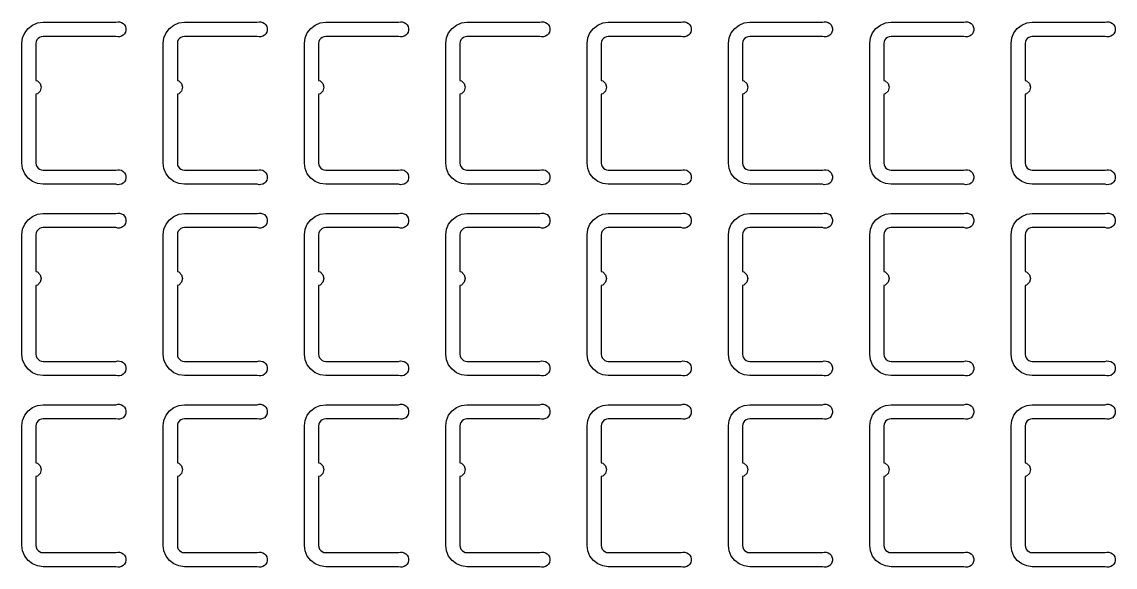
# Model space of a CAD drawing. Extents: x 11 to 212, y 11 to 212.
# Drawn here: x 79.67 to 93.32, y 85.11 to 91.92 of the extents above; entities that cross this region are included whole.
import ezdxf

# ---------------------------------------------------------------- set-up
doc = ezdxf.new("R2010")
doc.units = 0
doc.layers.add('L4', color=7, linetype='continuous')

msp = doc.modelspace()

# ---------------------------------------------------------------- linework, layer by layer
at = {"layer": 'L4'}
for points in [[(80.844, 90.065), (80.867, 90.07), (80.891, 90.069), (80.914, 90.063), (80.935, 90.05), (80.952, 90.033), (80.964, 90.012), (80.97, 89.989), (80.97, 89.964), (80.964, 89.941), (80.952, 89.92), (80.935, 89.903), (80.914, 89.89), (80.891, 89.884), (80.867, 89.883), (80.844, 89.888), (79.935, 89.888), (79.867, 89.897), (79.803, 89.924), (79.748, 89.966), (79.706, 90.021), (79.68, 90.084), (79.671, 90.153), (79.671, 91.647), (79.68, 91.716), (79.706, 91.779), (79.748, 91.834), (79.803, 91.876), (79.867, 91.903), (79.935, 91.912), (80.844, 91.912), (80.867, 91.917), (80.891, 91.916), (80.914, 91.91), (80.935, 91.897), (80.952, 91.88), (80.964, 91.859), (80.97, 91.836), (80.97, 91.811), (80.964, 91.788), (80.952, 91.767), (80.935, 91.75), (80.914, 91.737), (80.891, 91.731), (80.867, 91.73), (80.844, 91.735), (79.935, 91.735), (79.912, 91.732), (79.891, 91.723), (79.873, 91.709), (79.859, 91.691), (79.85, 91.67), (79.847, 91.647), (79.847, 91.186), (79.865, 91.182), (79.899, 91.147), (79.912, 91.1), (79.899, 91.053), (79.865, 91.018), (79.847, 91.014), (79.847, 90.153), (79.85, 90.13), (79.859, 90.109), (79.873, 90.091), (79.891, 90.077), (79.912, 90.068), (79.935, 90.065)], [(82.608, 90.065), (82.632, 90.07), (82.656, 90.069), (82.679, 90.063), (82.7, 90.05), (82.717, 90.033), (82.728, 90.012), (82.735, 89.989), (82.735, 89.964), (82.728, 89.941), (82.717, 89.92), (82.7, 89.903), (82.679, 89.89), (82.656, 89.884), (82.632, 89.883), (82.608, 89.888), (81.7, 89.888), (81.631, 89.897), (81.568, 89.924), (81.513, 89.966), (81.471, 90.021), (81.444, 90.084), (81.435, 90.153), (81.435, 91.647), (81.444, 91.716), (81.471, 91.779), (81.513, 91.834), (81.568, 91.876), (81.631, 91.903), (81.7, 91.912), (82.608, 91.912), (82.632, 91.917), (82.656, 91.916), (82.679, 91.91), (82.7, 91.897), (82.717, 91.88), (82.728, 91.859), (82.735, 91.836), (82.735, 91.811), (82.728, 91.788), (82.717, 91.767), (82.7, 91.75), (82.679, 91.737), (82.656, 91.731), (82.632, 91.73), (82.608, 91.735), (81.7, 91.735), (81.677, 91.732), (81.656, 91.723), (81.638, 91.709), (81.624, 91.691), (81.615, 91.67), (81.612, 91.647), (81.612, 91.186), (81.629, 91.182), (81.664, 91.147), (81.676, 91.1), (81.664, 91.053), (81.629, 91.018), (81.612, 91.014), (81.612, 90.153), (81.615, 90.13), (81.624, 90.109), (81.638, 90.091), (81.656, 90.077), (81.677, 90.068), (81.7, 90.065)], [(84.373, 90.065), (84.397, 90.07), (84.421, 90.069), (84.444, 90.063), (84.464, 90.05), (84.481, 90.033), (84.493, 90.012), (84.499, 89.989), (84.499, 89.964), (84.493, 89.941), (84.481, 89.92), (84.464, 89.903), (84.444, 89.89), (84.421, 89.884), (84.397, 89.883), (84.373, 89.888), (83.465, 89.888), (83.396, 89.897), (83.332, 89.924), (83.278, 89.966), (83.235, 90.021), (83.209, 90.084), (83.2, 90.153), (83.2, 91.647), (83.209, 91.716), (83.235, 91.779), (83.278, 91.834), (83.332, 91.876), (83.396, 91.903), (83.465, 91.912), (84.373, 91.912), (84.397, 91.917), (84.421, 91.916), (84.444, 91.91), (84.464, 91.897), (84.481, 91.88), (84.493, 91.859), (84.499, 91.836), (84.499, 91.811), (84.493, 91.788), (84.481, 91.767), (84.464, 91.75), (84.444, 91.737), (84.421, 91.731), (84.397, 91.73), (84.373, 91.735), (83.465, 91.735), (83.442, 91.732), (83.421, 91.723), (83.402, 91.709), (83.388, 91.691), (83.379, 91.67), (83.376, 91.647), (83.376, 91.186), (83.394, 91.182), (83.429, 91.147), (83.441, 91.1), (83.429, 91.053), (83.394, 91.018), (83.376, 91.014), (83.376, 90.153), (83.379, 90.13), (83.388, 90.109), (83.402, 90.091), (83.421, 90.077), (83.442, 90.068), (83.465, 90.065)], [(86.138, 90.065), (86.161, 90.07), (86.185, 90.069), (86.209, 90.063), (86.229, 90.05), (86.246, 90.033), (86.258, 90.012), (86.264, 89.989), (86.264, 89.964), (86.258, 89.941), (86.246, 89.92), (86.229, 89.903), (86.209, 89.89), (86.185, 89.884), (86.161, 89.883), (86.138, 89.888), (85.229, 89.888), (85.161, 89.897), (85.097, 89.924), (85.042, 89.966), (85, 90.021), (84.974, 90.084), (84.965, 90.153), (84.965, 91.647), (84.974, 91.716), (85, 91.779), (85.042, 91.834), (85.097, 91.876), (85.161, 91.903), (85.229, 91.912), (86.138, 91.912), (86.161, 91.917), (86.185, 91.916), (86.209, 91.91), (86.229, 91.897), (86.246, 91.88), (86.258, 91.859), (86.264, 91.836), (86.264, 91.811), (86.258, 91.788), (86.246, 91.767), (86.229, 91.75), (86.209, 91.737), (86.185, 91.731), (86.161, 91.73), (86.138, 91.735), (85.229, 91.735), (85.207, 91.732), (85.185, 91.723), (85.167, 91.709), (85.153, 91.691), (85.144, 91.67), (85.141, 91.647), (85.141, 91.186), (85.159, 91.182), (85.193, 91.147), (85.206, 91.1), (85.193, 91.053), (85.159, 91.018), (85.141, 91.014), (85.141, 90.153), (85.144, 90.13), (85.153, 90.109), (85.167, 90.091), (85.185, 90.077), (85.207, 90.068), (85.229, 90.065)], [(87.903, 90.065), (87.926, 90.07), (87.95, 90.069), (87.973, 90.063), (87.994, 90.05), (88.011, 90.033), (88.023, 90.012), (88.029, 89.989), (88.029, 89.964), (88.023, 89.941), (88.011, 89.92), (87.994, 89.903), (87.973, 89.89), (87.95, 89.884), (87.926, 89.883), (87.903, 89.888), (86.994, 89.888), (86.926, 89.897), (86.862, 89.924), (86.807, 89.966), (86.765, 90.021), (86.738, 90.084), (86.729, 90.153), (86.729, 91.647), (86.738, 91.716), (86.765, 91.779), (86.807, 91.834), (86.862, 91.876), (86.926, 91.903), (86.994, 91.912), (87.903, 91.912), (87.926, 91.917), (87.95, 91.916), (87.973, 91.91), (87.994, 91.897), (88.011, 91.88), (88.023, 91.859), (88.029, 91.836), (88.029, 91.811), (88.023, 91.788), (88.011, 91.767), (87.994, 91.75), (87.973, 91.737), (87.95, 91.731), (87.926, 91.73), (87.903, 91.735), (86.994, 91.735), (86.971, 91.732), (86.95, 91.723), (86.932, 91.709), (86.918, 91.691), (86.909, 91.67), (86.906, 91.647), (86.906, 91.186), (86.924, 91.182), (86.958, 91.147), (86.971, 91.1), (86.958, 91.053), (86.924, 91.018), (86.906, 91.014), (86.906, 90.153), (86.909, 90.13), (86.918, 90.109), (86.932, 90.091), (86.95, 90.077), (86.971, 90.068), (86.994, 90.065)], [(89.667, 90.065), (89.691, 90.07), (89.715, 90.069), (89.738, 90.063), (89.759, 90.05), (89.775, 90.033), (89.787, 90.012), (89.793, 89.989), (89.793, 89.964), (89.787, 89.941), (89.775, 89.92), (89.759, 89.903), (89.738, 89.89), (89.715, 89.884), (89.691, 89.883), (89.667, 89.888), (88.759, 89.888), (88.69, 89.897), (88.626, 89.924), (88.572, 89.966), (88.53, 90.021), (88.503, 90.084), (88.494, 90.153), (88.494, 91.647), (88.503, 91.716), (88.53, 91.779), (88.572, 91.834), (88.626, 91.876), (88.69, 91.903), (88.759, 91.912), (89.667, 91.912), (89.691, 91.917), (89.715, 91.916), (89.738, 91.91), (89.759, 91.897), (89.775, 91.88), (89.787, 91.859), (89.793, 91.836), (89.793, 91.811), (89.787, 91.788), (89.775, 91.767), (89.759, 91.75), (89.738, 91.737), (89.715, 91.731), (89.691, 91.73), (89.667, 91.735), (88.759, 91.735), (88.736, 91.732), (88.715, 91.723), (88.696, 91.709), (88.682, 91.691), (88.674, 91.67), (88.671, 91.647), (88.671, 91.186), (88.688, 91.182), (88.723, 91.147), (88.735, 91.1), (88.723, 91.053), (88.688, 91.018), (88.671, 91.014), (88.671, 90.153), (88.674, 90.13), (88.682, 90.109), (88.696, 90.091), (88.715, 90.077), (88.736, 90.068), (88.759, 90.065)], [(91.432, 90.065), (91.455, 90.07), (91.48, 90.069), (91.503, 90.063), (91.523, 90.05), (91.54, 90.033), (91.552, 90.012), (91.558, 89.989), (91.558, 89.964), (91.552, 89.941), (91.54, 89.92), (91.523, 89.903), (91.503, 89.89), (91.48, 89.884), (91.455, 89.883), (91.432, 89.888), (90.524, 89.888), (90.455, 89.897), (90.391, 89.924), (90.336, 89.966), (90.294, 90.021), (90.268, 90.084), (90.259, 90.153), (90.259, 91.647), (90.268, 91.716), (90.294, 91.779), (90.336, 91.834), (90.391, 91.876), (90.455, 91.903), (90.524, 91.912), (91.432, 91.912), (91.455, 91.917), (91.48, 91.916), (91.503, 91.91), (91.523, 91.897), (91.54, 91.88), (91.552, 91.859), (91.558, 91.836), (91.558, 91.811), (91.552, 91.788), (91.54, 91.767), (91.523, 91.75), (91.503, 91.737), (91.48, 91.731), (91.455, 91.73), (91.432, 91.735), (90.524, 91.735), (90.501, 91.732), (90.479, 91.723), (90.461, 91.709), (90.447, 91.691), (90.438, 91.67), (90.435, 91.647), (90.435, 91.186), (90.453, 91.182), (90.487, 91.147), (90.5, 91.1), (90.487, 91.053), (90.453, 91.018), (90.435, 91.014), (90.435, 90.153), (90.438, 90.13), (90.447, 90.109), (90.461, 90.091), (90.479, 90.077), (90.501, 90.068), (90.524, 90.065)], [(93.197, 90.065), (93.22, 90.07), (93.244, 90.069), (93.267, 90.063), (93.288, 90.05), (93.305, 90.033), (93.317, 90.012), (93.323, 89.989), (93.323, 89.964), (93.317, 89.941), (93.305, 89.92), (93.288, 89.903), (93.267, 89.89), (93.244, 89.884), (93.22, 89.883), (93.197, 89.888), (92.288, 89.888), (92.22, 89.897), (92.156, 89.924), (92.101, 89.966), (92.059, 90.021), (92.033, 90.084), (92.024, 90.153), (92.024, 91.647), (92.033, 91.716), (92.059, 91.779), (92.101, 91.834), (92.156, 91.876), (92.22, 91.903), (92.288, 91.912), (93.197, 91.912), (93.22, 91.917), (93.244, 91.916), (93.267, 91.91), (93.288, 91.897), (93.305, 91.88), (93.317, 91.859), (93.323, 91.836), (93.323, 91.811), (93.317, 91.788), (93.305, 91.767), (93.288, 91.75), (93.267, 91.737), (93.244, 91.731), (93.22, 91.73), (93.197, 91.735), (92.288, 91.735), (92.265, 91.732), (92.244, 91.723), (92.226, 91.709), (92.212, 91.691), (92.203, 91.67), (92.2, 91.647), (92.2, 91.186), (92.218, 91.182), (92.252, 91.147), (92.265, 91.1), (92.252, 91.053), (92.218, 91.018), (92.2, 91.014), (92.2, 90.153), (92.203, 90.13), (92.212, 90.109), (92.226, 90.091), (92.244, 90.077), (92.265, 90.068), (92.288, 90.065)], [(80.844, 87.676), (80.867, 87.682), (80.891, 87.681), (80.914, 87.674), (80.935, 87.662), (80.952, 87.645), (80.964, 87.624), (80.97, 87.6), (80.97, 87.576), (80.964, 87.553), (80.952, 87.532), (80.935, 87.515), (80.914, 87.502), (80.891, 87.495), (80.867, 87.495), (80.844, 87.5), (79.935, 87.5), (79.867, 87.509), (79.803, 87.535), (79.748, 87.578), (79.706, 87.632), (79.68, 87.696), (79.671, 87.765), (79.671, 89.259), (79.68, 89.327), (79.706, 89.391), (79.748, 89.446), (79.803, 89.488), (79.867, 89.515), (79.935, 89.524), (80.844, 89.524), (80.867, 89.529), (80.891, 89.528), (80.914, 89.521), (80.935, 89.509), (80.952, 89.492), (80.964, 89.471), (80.97, 89.447), (80.97, 89.423), (80.964, 89.4), (80.952, 89.379), (80.935, 89.362), (80.914, 89.349), (80.891, 89.342), (80.867, 89.342), (80.844, 89.347), (79.935, 89.347), (79.912, 89.344), (79.891, 89.335), (79.873, 89.321), (79.859, 89.303), (79.85, 89.282), (79.847, 89.259), (79.847, 88.798), (79.865, 88.793), (79.899, 88.759), (79.912, 88.712), (79.899, 88.665), (79.865, 88.63), (79.847, 88.626), (79.847, 87.765), (79.85, 87.742), (79.859, 87.721), (79.873, 87.702), (79.891, 87.688), (79.912, 87.679), (79.935, 87.676)], [(82.608, 87.676), (82.632, 87.682), (82.656, 87.681), (82.679, 87.674), (82.7, 87.662), (82.717, 87.645), (82.728, 87.624), (82.735, 87.6), (82.735, 87.576), (82.728, 87.553), (82.717, 87.532), (82.7, 87.515), (82.679, 87.502), (82.656, 87.495), (82.632, 87.495), (82.608, 87.5), (81.7, 87.5), (81.631, 87.509), (81.568, 87.535), (81.513, 87.578), (81.471, 87.632), (81.444, 87.696), (81.435, 87.765), (81.435, 89.259), (81.444, 89.327), (81.471, 89.391), (81.513, 89.446), (81.568, 89.488), (81.631, 89.515), (81.7, 89.524), (82.608, 89.524), (82.632, 89.529), (82.656, 89.528), (82.679, 89.521), (82.7, 89.509), (82.717, 89.492), (82.728, 89.471), (82.735, 89.447), (82.735, 89.423), (82.728, 89.4), (82.717, 89.379), (82.7, 89.362), (82.679, 89.349), (82.656, 89.342), (82.632, 89.342), (82.608, 89.347), (81.7, 89.347), (81.677, 89.344), (81.656, 89.335), (81.638, 89.321), (81.624, 89.303), (81.615, 89.282), (81.612, 89.259), (81.612, 88.798), (81.629, 88.793), (81.664, 88.759), (81.676, 88.712), (81.664, 88.665), (81.629, 88.63), (81.612, 88.626), (81.612, 87.765), (81.615, 87.742), (81.624, 87.721), (81.638, 87.702), (81.656, 87.688), (81.677, 87.679), (81.7, 87.676)], [(84.373, 87.676), (84.397, 87.682), (84.421, 87.681), (84.444, 87.674), (84.464, 87.662), (84.481, 87.645), (84.493, 87.624), (84.499, 87.6), (84.499, 87.576), (84.493, 87.553), (84.481, 87.532), (84.464, 87.515), (84.444, 87.502), (84.421, 87.495), (84.397, 87.495), (84.373, 87.5), (83.465, 87.5), (83.396, 87.509), (83.332, 87.535), (83.278, 87.578), (83.235, 87.632), (83.209, 87.696), (83.2, 87.765), (83.2, 89.259), (83.209, 89.327), (83.235, 89.391), (83.278, 89.446), (83.332, 89.488), (83.396, 89.515), (83.465, 89.524), (84.373, 89.524), (84.397, 89.529), (84.421, 89.528), (84.444, 89.521), (84.464, 89.509), (84.481, 89.492), (84.493, 89.471), (84.499, 89.447), (84.499, 89.423), (84.493, 89.4), (84.481, 89.379), (84.464, 89.362), (84.444, 89.349), (84.421, 89.342), (84.397, 89.342), (84.373, 89.347), (83.465, 89.347), (83.442, 89.344), (83.421, 89.335), (83.402, 89.321), (83.388, 89.303), (83.379, 89.282), (83.376, 89.259), (83.376, 88.798), (83.394, 88.793), (83.429, 88.759), (83.441, 88.712), (83.429, 88.665), (83.394, 88.63), (83.376, 88.626), (83.376, 87.765), (83.379, 87.742), (83.388, 87.721), (83.402, 87.702), (83.421, 87.688), (83.442, 87.679), (83.465, 87.676)], [(86.138, 87.676), (86.161, 87.682), (86.185, 87.681), (86.209, 87.674), (86.229, 87.662), (86.246, 87.645), (86.258, 87.624), (86.264, 87.6), (86.264, 87.576), (86.258, 87.553), (86.246, 87.532), (86.229, 87.515), (86.209, 87.502), (86.185, 87.495), (86.161, 87.495), (86.138, 87.5), (85.229, 87.5), (85.161, 87.509), (85.097, 87.535), (85.042, 87.578), (85, 87.632), (84.974, 87.696), (84.965, 87.765), (84.965, 89.259), (84.974, 89.327), (85, 89.391), (85.042, 89.446), (85.097, 89.488), (85.161, 89.515), (85.229, 89.524), (86.138, 89.524), (86.161, 89.529), (86.185, 89.528), (86.209, 89.521), (86.229, 89.509), (86.246, 89.492), (86.258, 89.471), (86.264, 89.447), (86.264, 89.423), (86.258, 89.4), (86.246, 89.379), (86.229, 89.362), (86.209, 89.349), (86.185, 89.342), (86.161, 89.342), (86.138, 89.347), (85.229, 89.347), (85.207, 89.344), (85.185, 89.335), (85.167, 89.321), (85.153, 89.303), (85.144, 89.282), (85.141, 89.259), (85.141, 88.798), (85.159, 88.793), (85.193, 88.759), (85.206, 88.712), (85.193, 88.665), (85.159, 88.63), (85.141, 88.626), (85.141, 87.765), (85.144, 87.742), (85.153, 87.721), (85.167, 87.702), (85.185, 87.688), (85.207, 87.679), (85.229, 87.676)], [(87.903, 87.676), (87.926, 87.682), (87.95, 87.681), (87.973, 87.674), (87.994, 87.662), (88.011, 87.645), (88.023, 87.624), (88.029, 87.6), (88.029, 87.576), (88.023, 87.553), (88.011, 87.532), (87.994, 87.515), (87.973, 87.502), (87.95, 87.495), (87.926, 87.495), (87.903, 87.5), (86.994, 87.5), (86.926, 87.509), (86.862, 87.535), (86.807, 87.578), (86.765, 87.632), (86.738, 87.696), (86.729, 87.765), (86.729, 89.259), (86.738, 89.327), (86.765, 89.391), (86.807, 89.446), (86.862, 89.488), (86.926, 89.515), (86.994, 89.524), (87.903, 89.524), (87.926, 89.529), (87.95, 89.528), (87.973, 89.521), (87.994, 89.509), (88.011, 89.492), (88.023, 89.471), (88.029, 89.447), (88.029, 89.423), (88.023, 89.4), (88.011, 89.379), (87.994, 89.362), (87.973, 89.349), (87.95, 89.342), (87.926, 89.342), (87.903, 89.347), (86.994, 89.347), (86.971, 89.344), (86.95, 89.335), (86.932, 89.321), (86.918, 89.303), (86.909, 89.282), (86.906, 89.259), (86.906, 88.798), (86.924, 88.793), (86.958, 88.759), (86.971, 88.712), (86.958, 88.665), (86.924, 88.63), (86.906, 88.626), (86.906, 87.765), (86.909, 87.742), (86.918, 87.721), (86.932, 87.702), (86.95, 87.688), (86.971, 87.679), (86.994, 87.676)], [(89.667, 87.676), (89.691, 87.682), (89.715, 87.681), (89.738, 87.674), (89.759, 87.662), (89.775, 87.645), (89.787, 87.624), (89.793, 87.6), (89.793, 87.576), (89.787, 87.553), (89.775, 87.532), (89.759, 87.515), (89.738, 87.502), (89.715, 87.495), (89.691, 87.495), (89.667, 87.5), (88.759, 87.5), (88.69, 87.509), (88.626, 87.535), (88.572, 87.578), (88.53, 87.632), (88.503, 87.696), (88.494, 87.765), (88.494, 89.259), (88.503, 89.327), (88.53, 89.391), (88.572, 89.446), (88.626, 89.488), (88.69, 89.515), (88.759, 89.524), (89.667, 89.524), (89.691, 89.529), (89.715, 89.528), (89.738, 89.521), (89.759, 89.509), (89.775, 89.492), (89.787, 89.471), (89.793, 89.447), (89.793, 89.423), (89.787, 89.4), (89.775, 89.379), (89.759, 89.362), (89.738, 89.349), (89.715, 89.342), (89.691, 89.342), (89.667, 89.347), (88.759, 89.347), (88.736, 89.344), (88.715, 89.335), (88.696, 89.321), (88.682, 89.303), (88.674, 89.282), (88.671, 89.259), (88.671, 88.798), (88.688, 88.793), (88.723, 88.759), (88.735, 88.712), (88.723, 88.665), (88.688, 88.63), (88.671, 88.626), (88.671, 87.765), (88.674, 87.742), (88.682, 87.721), (88.696, 87.702), (88.715, 87.688), (88.736, 87.679), (88.759, 87.676)], [(91.432, 87.676), (91.455, 87.682), (91.48, 87.681), (91.503, 87.674), (91.523, 87.662), (91.54, 87.645), (91.552, 87.624), (91.558, 87.6), (91.558, 87.576), (91.552, 87.553), (91.54, 87.532), (91.523, 87.515), (91.503, 87.502), (91.48, 87.495), (91.455, 87.495), (91.432, 87.5), (90.524, 87.5), (90.455, 87.509), (90.391, 87.535), (90.336, 87.578), (90.294, 87.632), (90.268, 87.696), (90.259, 87.765), (90.259, 89.259), (90.268, 89.327), (90.294, 89.391), (90.336, 89.446), (90.391, 89.488), (90.455, 89.515), (90.524, 89.524), (91.432, 89.524), (91.455, 89.529), (91.48, 89.528), (91.503, 89.521), (91.523, 89.509), (91.54, 89.492), (91.552, 89.471), (91.558, 89.447), (91.558, 89.423), (91.552, 89.4), (91.54, 89.379), (91.523, 89.362), (91.503, 89.349), (91.48, 89.342), (91.455, 89.342), (91.432, 89.347), (90.524, 89.347), (90.501, 89.344), (90.479, 89.335), (90.461, 89.321), (90.447, 89.303), (90.438, 89.282), (90.435, 89.259), (90.435, 88.798), (90.453, 88.793), (90.487, 88.759), (90.5, 88.712), (90.487, 88.665), (90.453, 88.63), (90.435, 88.626), (90.435, 87.765), (90.438, 87.742), (90.447, 87.721), (90.461, 87.702), (90.479, 87.688), (90.501, 87.679), (90.524, 87.676)], [(93.197, 87.676), (93.22, 87.682), (93.244, 87.681), (93.267, 87.674), (93.288, 87.662), (93.305, 87.645), (93.317, 87.624), (93.323, 87.6), (93.323, 87.576), (93.317, 87.553), (93.305, 87.532), (93.288, 87.515), (93.267, 87.502), (93.244, 87.495), (93.22, 87.495), (93.197, 87.5), (92.288, 87.5), (92.22, 87.509), (92.156, 87.535), (92.101, 87.578), (92.059, 87.632), (92.033, 87.696), (92.024, 87.765), (92.024, 89.259), (92.033, 89.327), (92.059, 89.391), (92.101, 89.446), (92.156, 89.488), (92.22, 89.515), (92.288, 89.524), (93.197, 89.524), (93.22, 89.529), (93.244, 89.528), (93.267, 89.521), (93.288, 89.509), (93.305, 89.492), (93.317, 89.471), (93.323, 89.447), (93.323, 89.423), (93.317, 89.4), (93.305, 89.379), (93.288, 89.362), (93.267, 89.349), (93.244, 89.342), (93.22, 89.342), (93.197, 89.347), (92.288, 89.347), (92.265, 89.344), (92.244, 89.335), (92.226, 89.321), (92.212, 89.303), (92.203, 89.282), (92.2, 89.259), (92.2, 88.798), (92.218, 88.793), (92.252, 88.759), (92.265, 88.712), (92.252, 88.665), (92.218, 88.63), (92.2, 88.626), (92.2, 87.765), (92.203, 87.742), (92.212, 87.721), (92.226, 87.702), (92.244, 87.688), (92.265, 87.679), (92.288, 87.676)], [(80.844, 85.288), (80.867, 85.294), (80.891, 85.293), (80.914, 85.286), (80.935, 85.274), (80.952, 85.256), (80.964, 85.235), (80.97, 85.212), (80.97, 85.188), (80.964, 85.165), (80.952, 85.144), (80.935, 85.126), (80.914, 85.114), (80.891, 85.107), (80.867, 85.106), (80.844, 85.112), (79.935, 85.112), (79.867, 85.121), (79.803, 85.147), (79.748, 85.189), (79.706, 85.244), (79.68, 85.308), (79.671, 85.376), (79.671, 86.871), (79.68, 86.939), (79.706, 87.003), (79.748, 87.058), (79.803, 87.1), (79.867, 87.126), (79.935, 87.135), (80.844, 87.135), (80.867, 87.141), (80.891, 87.14), (80.914, 87.133), (80.935, 87.121), (80.952, 87.103), (80.964, 87.082), (80.97, 87.059), (80.97, 87.035), (80.964, 87.012), (80.952, 86.991), (80.935, 86.973), (80.914, 86.961), (80.891, 86.954), (80.867, 86.953), (80.844, 86.959), (79.935, 86.959), (79.912, 86.956), (79.891, 86.947), (79.873, 86.933), (79.859, 86.915), (79.85, 86.893), (79.847, 86.871), (79.847, 86.41), (79.865, 86.405), (79.899, 86.371), (79.912, 86.324), (79.899, 86.276), (79.865, 86.242), (79.847, 86.237), (79.847, 85.376), (79.85, 85.354), (79.859, 85.332), (79.873, 85.314), (79.891, 85.3), (79.912, 85.291), (79.935, 85.288)], [(82.608, 85.288), (82.632, 85.294), (82.656, 85.293), (82.679, 85.286), (82.7, 85.274), (82.717, 85.256), (82.728, 85.235), (82.735, 85.212), (82.735, 85.188), (82.728, 85.165), (82.717, 85.144), (82.7, 85.126), (82.679, 85.114), (82.656, 85.107), (82.632, 85.106), (82.608, 85.112), (81.7, 85.112), (81.631, 85.121), (81.568, 85.147), (81.513, 85.189), (81.471, 85.244), (81.444, 85.308), (81.435, 85.376), (81.435, 86.871), (81.444, 86.939), (81.471, 87.003), (81.513, 87.058), (81.568, 87.1), (81.631, 87.126), (81.7, 87.135), (82.608, 87.135), (82.632, 87.141), (82.656, 87.14), (82.679, 87.133), (82.7, 87.121), (82.717, 87.103), (82.728, 87.082), (82.735, 87.059), (82.735, 87.035), (82.728, 87.012), (82.717, 86.991), (82.7, 86.973), (82.679, 86.961), (82.656, 86.954), (82.632, 86.953), (82.608, 86.959), (81.7, 86.959), (81.677, 86.956), (81.656, 86.947), (81.638, 86.933), (81.624, 86.915), (81.615, 86.893), (81.612, 86.871), (81.612, 86.41), (81.629, 86.405), (81.664, 86.371), (81.676, 86.324), (81.664, 86.276), (81.629, 86.242), (81.612, 86.237), (81.612, 85.376), (81.615, 85.354), (81.624, 85.332), (81.638, 85.314), (81.656, 85.3), (81.677, 85.291), (81.7, 85.288)], [(84.373, 85.288), (84.397, 85.294), (84.421, 85.293), (84.444, 85.286), (84.464, 85.274), (84.481, 85.256), (84.493, 85.235), (84.499, 85.212), (84.499, 85.188), (84.493, 85.165), (84.481, 85.144), (84.464, 85.126), (84.444, 85.114), (84.421, 85.107), (84.397, 85.106), (84.373, 85.112), (83.465, 85.112), (83.396, 85.121), (83.332, 85.147), (83.278, 85.189), (83.235, 85.244), (83.209, 85.308), (83.2, 85.376), (83.2, 86.871), (83.209, 86.939), (83.235, 87.003), (83.278, 87.058), (83.332, 87.1), (83.396, 87.126), (83.465, 87.135), (84.373, 87.135), (84.397, 87.141), (84.421, 87.14), (84.444, 87.133), (84.464, 87.121), (84.481, 87.103), (84.493, 87.082), (84.499, 87.059), (84.499, 87.035), (84.493, 87.012), (84.481, 86.991), (84.464, 86.973), (84.444, 86.961), (84.421, 86.954), (84.397, 86.953), (84.373, 86.959), (83.465, 86.959), (83.442, 86.956), (83.421, 86.947), (83.402, 86.933), (83.388, 86.915), (83.379, 86.893), (83.376, 86.871), (83.376, 86.41), (83.394, 86.405), (83.429, 86.371), (83.441, 86.324), (83.429, 86.276), (83.394, 86.242), (83.376, 86.237), (83.376, 85.376), (83.379, 85.354), (83.388, 85.332), (83.402, 85.314), (83.421, 85.3), (83.442, 85.291), (83.465, 85.288)], [(86.138, 85.288), (86.161, 85.294), (86.185, 85.293), (86.209, 85.286), (86.229, 85.274), (86.246, 85.256), (86.258, 85.235), (86.264, 85.212), (86.264, 85.188), (86.258, 85.165), (86.246, 85.144), (86.229, 85.126), (86.209, 85.114), (86.185, 85.107), (86.161, 85.106), (86.138, 85.112), (85.229, 85.112), (85.161, 85.121), (85.097, 85.147), (85.042, 85.189), (85, 85.244), (84.974, 85.308), (84.965, 85.376), (84.965, 86.871), (84.974, 86.939), (85, 87.003), (85.042, 87.058), (85.097, 87.1), (85.161, 87.126), (85.229, 87.135), (86.138, 87.135), (86.161, 87.141), (86.185, 87.14), (86.209, 87.133), (86.229, 87.121), (86.246, 87.103), (86.258, 87.082), (86.264, 87.059), (86.264, 87.035), (86.258, 87.012), (86.246, 86.991), (86.229, 86.973), (86.209, 86.961), (86.185, 86.954), (86.161, 86.953), (86.138, 86.959), (85.229, 86.959), (85.207, 86.956), (85.185, 86.947), (85.167, 86.933), (85.153, 86.915), (85.144, 86.893), (85.141, 86.871), (85.141, 86.41), (85.159, 86.405), (85.193, 86.371), (85.206, 86.324), (85.193, 86.276), (85.159, 86.242), (85.141, 86.237), (85.141, 85.376), (85.144, 85.354), (85.153, 85.332), (85.167, 85.314), (85.185, 85.3), (85.207, 85.291), (85.229, 85.288)], [(87.903, 85.288), (87.926, 85.294), (87.95, 85.293), (87.973, 85.286), (87.994, 85.274), (88.011, 85.256), (88.023, 85.235), (88.029, 85.212), (88.029, 85.188), (88.023, 85.165), (88.011, 85.144), (87.994, 85.126), (87.973, 85.114), (87.95, 85.107), (87.926, 85.106), (87.903, 85.112), (86.994, 85.112), (86.926, 85.121), (86.862, 85.147), (86.807, 85.189), (86.765, 85.244), (86.738, 85.308), (86.729, 85.376), (86.729, 86.871), (86.738, 86.939), (86.765, 87.003), (86.807, 87.058), (86.862, 87.1), (86.926, 87.126), (86.994, 87.135), (87.903, 87.135), (87.926, 87.141), (87.95, 87.14), (87.973, 87.133), (87.994, 87.121), (88.011, 87.103), (88.023, 87.082), (88.029, 87.059), (88.029, 87.035), (88.023, 87.012), (88.011, 86.991), (87.994, 86.973), (87.973, 86.961), (87.95, 86.954), (87.926, 86.953), (87.903, 86.959), (86.994, 86.959), (86.971, 86.956), (86.95, 86.947), (86.932, 86.933), (86.918, 86.915), (86.909, 86.893), (86.906, 86.871), (86.906, 86.41), (86.924, 86.405), (86.958, 86.371), (86.971, 86.324), (86.958, 86.276), (86.924, 86.242), (86.906, 86.237), (86.906, 85.376), (86.909, 85.354), (86.918, 85.332), (86.932, 85.314), (86.95, 85.3), (86.971, 85.291), (86.994, 85.288)], [(89.667, 85.288), (89.691, 85.294), (89.715, 85.293), (89.738, 85.286), (89.759, 85.274), (89.775, 85.256), (89.787, 85.235), (89.793, 85.212), (89.793, 85.188), (89.787, 85.165), (89.775, 85.144), (89.759, 85.126), (89.738, 85.114), (89.715, 85.107), (89.691, 85.106), (89.667, 85.112), (88.759, 85.112), (88.69, 85.121), (88.626, 85.147), (88.572, 85.189), (88.53, 85.244), (88.503, 85.308), (88.494, 85.376), (88.494, 86.871), (88.503, 86.939), (88.53, 87.003), (88.572, 87.058), (88.626, 87.1), (88.69, 87.126), (88.759, 87.135), (89.667, 87.135), (89.691, 87.141), (89.715, 87.14), (89.738, 87.133), (89.759, 87.121), (89.775, 87.103), (89.787, 87.082), (89.793, 87.059), (89.793, 87.035), (89.787, 87.012), (89.775, 86.991), (89.759, 86.973), (89.738, 86.961), (89.715, 86.954), (89.691, 86.953), (89.667, 86.959), (88.759, 86.959), (88.736, 86.956), (88.715, 86.947), (88.696, 86.933), (88.682, 86.915), (88.674, 86.893), (88.671, 86.871), (88.671, 86.41), (88.688, 86.405), (88.723, 86.371), (88.735, 86.324), (88.723, 86.276), (88.688, 86.242), (88.671, 86.237), (88.671, 85.376), (88.674, 85.354), (88.682, 85.332), (88.696, 85.314), (88.715, 85.3), (88.736, 85.291), (88.759, 85.288)], [(91.432, 85.288), (91.455, 85.294), (91.48, 85.293), (91.503, 85.286), (91.523, 85.274), (91.54, 85.256), (91.552, 85.235), (91.558, 85.212), (91.558, 85.188), (91.552, 85.165), (91.54, 85.144), (91.523, 85.126), (91.503, 85.114), (91.48, 85.107), (91.455, 85.106), (91.432, 85.112), (90.524, 85.112), (90.455, 85.121), (90.391, 85.147), (90.336, 85.189), (90.294, 85.244), (90.268, 85.308), (90.259, 85.376), (90.259, 86.871), (90.268, 86.939), (90.294, 87.003), (90.336, 87.058), (90.391, 87.1), (90.455, 87.126), (90.524, 87.135), (91.432, 87.135), (91.455, 87.141), (91.48, 87.14), (91.503, 87.133), (91.523, 87.121), (91.54, 87.103), (91.552, 87.082), (91.558, 87.059), (91.558, 87.035), (91.552, 87.012), (91.54, 86.991), (91.523, 86.973), (91.503, 86.961), (91.48, 86.954), (91.455, 86.953), (91.432, 86.959), (90.524, 86.959), (90.501, 86.956), (90.479, 86.947), (90.461, 86.933), (90.447, 86.915), (90.438, 86.893), (90.435, 86.871), (90.435, 86.41), (90.453, 86.405), (90.487, 86.371), (90.5, 86.324), (90.487, 86.276), (90.453, 86.242), (90.435, 86.237), (90.435, 85.376), (90.438, 85.354), (90.447, 85.332), (90.461, 85.314), (90.479, 85.3), (90.501, 85.291), (90.524, 85.288)], [(93.197, 85.288), (93.22, 85.294), (93.244, 85.293), (93.267, 85.286), (93.288, 85.274), (93.305, 85.256), (93.317, 85.235), (93.323, 85.212), (93.323, 85.188), (93.317, 85.165), (93.305, 85.144), (93.288, 85.126), (93.267, 85.114), (93.244, 85.107), (93.22, 85.106), (93.197, 85.112), (92.288, 85.112), (92.22, 85.121), (92.156, 85.147), (92.101, 85.189), (92.059, 85.244), (92.033, 85.308), (92.024, 85.376), (92.024, 86.871), (92.033, 86.939), (92.059, 87.003), (92.101, 87.058), (92.156, 87.1), (92.22, 87.126), (92.288, 87.135), (93.197, 87.135), (93.22, 87.141), (93.244, 87.14), (93.267, 87.133), (93.288, 87.121), (93.305, 87.103), (93.317, 87.082), (93.323, 87.059), (93.323, 87.035), (93.317, 87.012), (93.305, 86.991), (93.288, 86.973), (93.267, 86.961), (93.244, 86.954), (93.22, 86.953), (93.197, 86.959), (92.288, 86.959), (92.265, 86.956), (92.244, 86.947), (92.226, 86.933), (92.212, 86.915), (92.203, 86.893), (92.2, 86.871), (92.2, 86.41), (92.218, 86.405), (92.252, 86.371), (92.265, 86.324), (92.252, 86.276), (92.218, 86.242), (92.2, 86.237), (92.2, 85.376), (92.203, 85.354), (92.212, 85.332), (92.226, 85.314), (92.244, 85.3), (92.265, 85.291), (92.288, 85.288)]]:
    msp.add_lwpolyline(points, close=True, dxfattribs=at)

doc.saveas('drawing.dxf')
